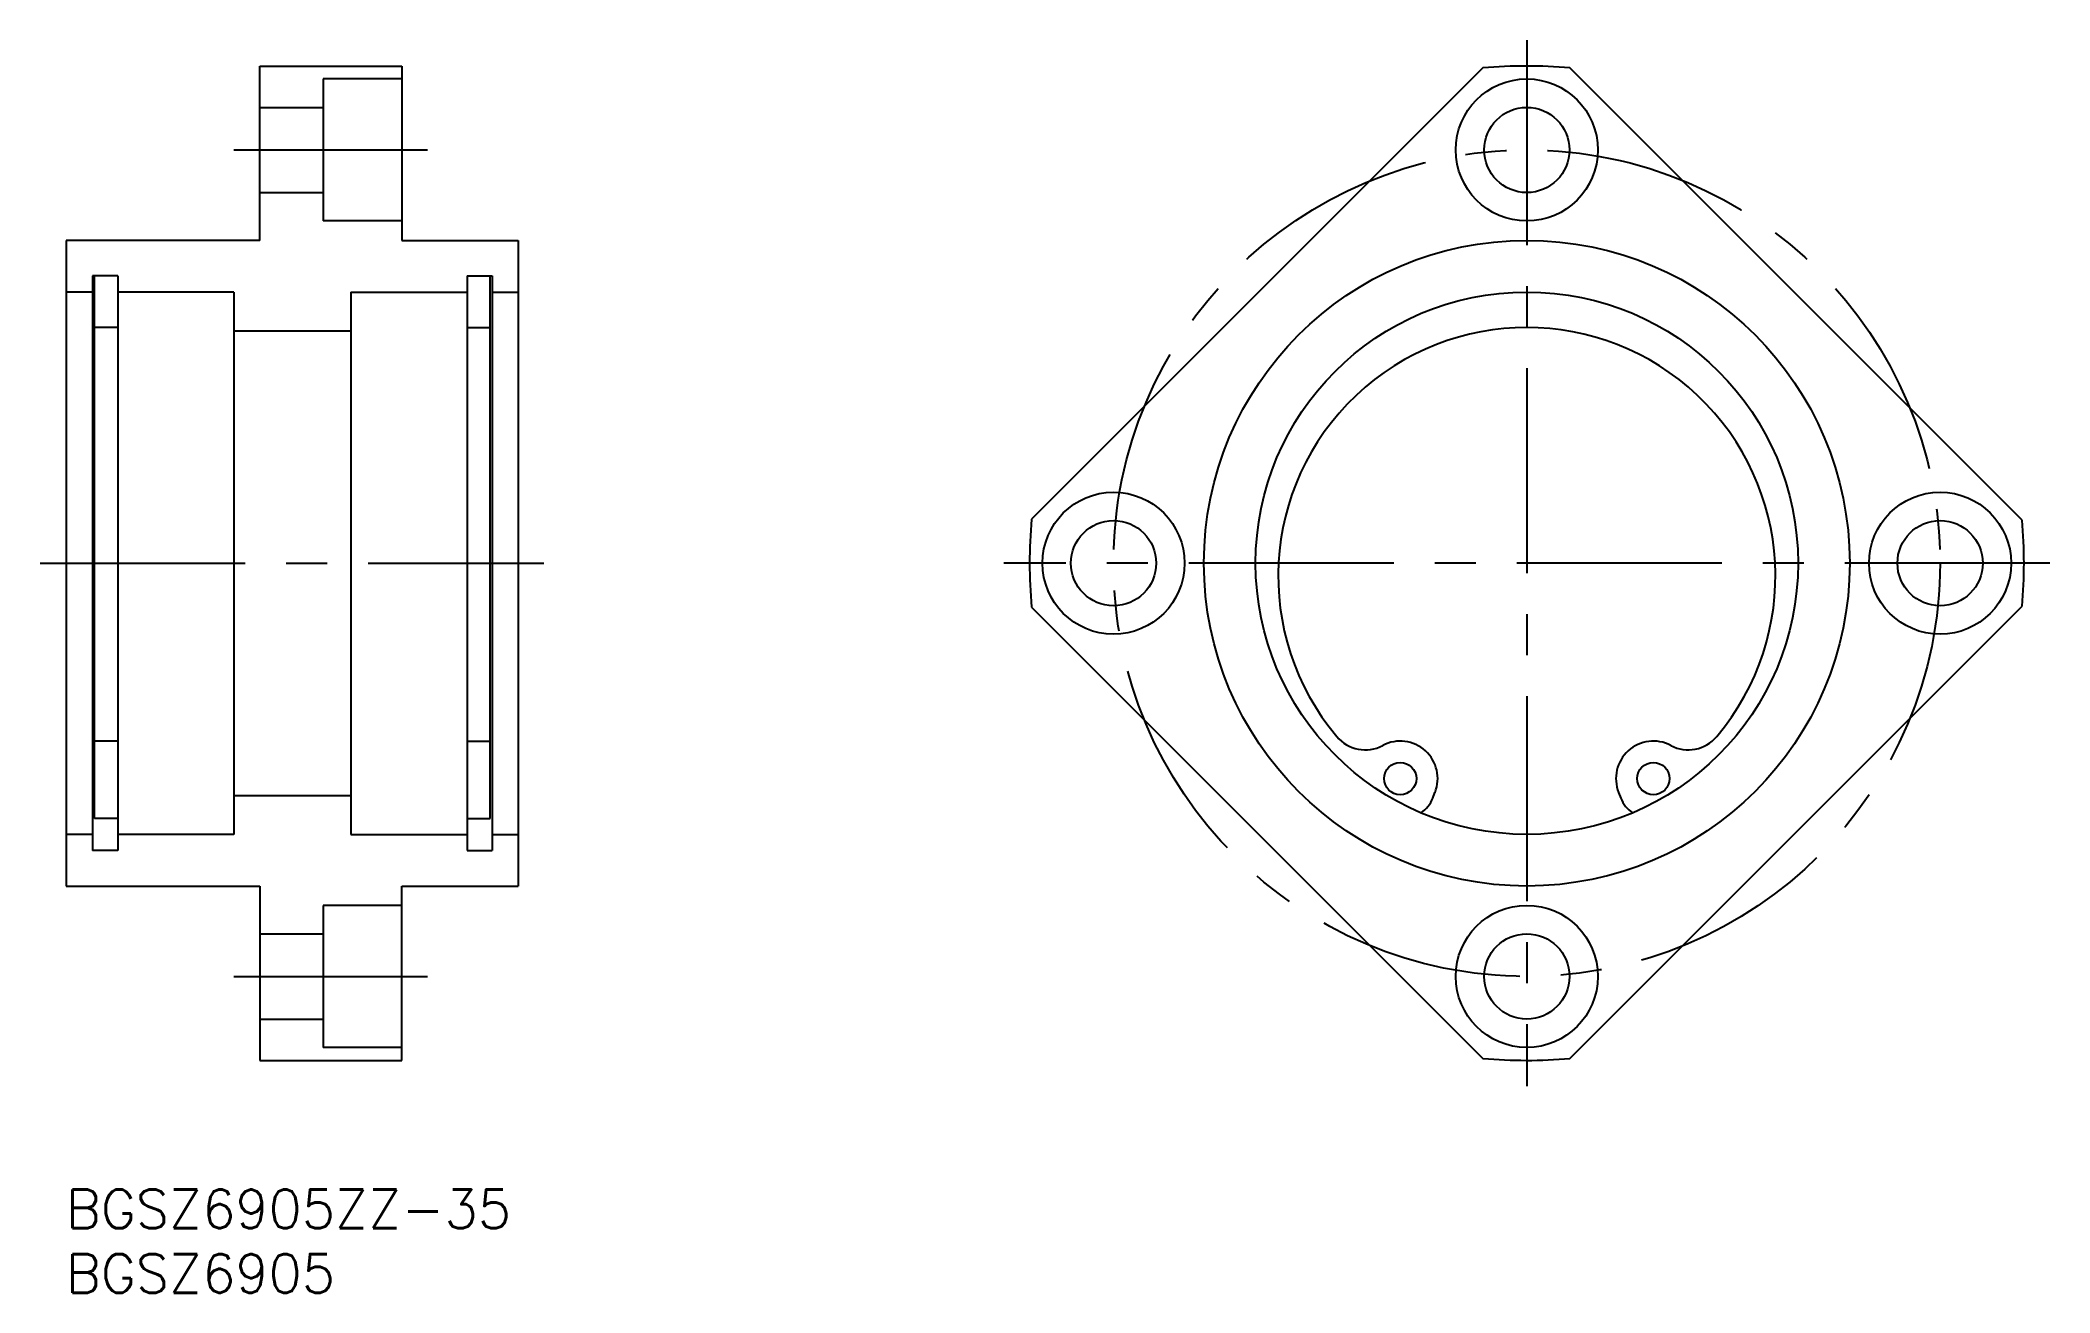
# Model space of a CAD drawing. Extents: x -2 to 154, y -8 to 89.
import ezdxf

# ---------------------------------------------------------------- set-up
doc = ezdxf.new("R2010")
doc.units = 0
doc.header["$LTSCALE"] = 0.5
doc.linetypes.add('CENTER', pattern=[50.8, 31.75, -6.35, 6.35, -6.35])
for name, color, linetype in [('MSM_CENTER', 1, 'CENTER'), ('MSM_CONTINUOUS', 7, 'CONTINUOUS'), ('MSM_PART_NUMBER', 7, 'CONTINUOUS')]:
    doc.layers.add(name, color=color, linetype=linetype)
doc.styles.get("Standard").update_dxf_attribs({"font": 'txt.shx', "height": 3, "bigfont": 'bigfont.shx'})

# ---------------------------------------------------------------- blocks, each defined once
blk = doc.blocks.new('*U6')
at = {"layer": 'MSM_PART_NUMBER'}
blk.add_text('BGSZ6905ZZ-35', height=3, dxfattribs=at).set_placement((0, -3))
blk = doc.blocks.new('*U7')
at = {"layer": 'MSM_PART_NUMBER'}
blk.add_text('BGSZ6905', height=3, dxfattribs=at).set_placement((0, -8))

msp = doc.modelspace()

# ---------------------------------------------------------------- linework, layer by layer
at = {"layer": 'MSM_CENTER'}
for p, q in [((113.11, 89), (113.11, 8)), ((13, 80.5), (28, 80.5)), ((-2, 48.5), (37, 48.5)), ((153.61, 48.5), (72.61, 48.5)), ((13, 16.5), (28, 16.5))]:
    msp.add_line(p, q, dxfattribs=at)
msp.add_circle((113.11, 48.5), 32, dxfattribs=at)
at = {"layer": 'MSM_CONTINUOUS'}
for p, q in [((15, 73.5), (15, 87)), ((15, 87), (26, 87)), ((19.9, 86), (19.9, 75)), ((26, 86), (19.9, 86)), ((26, 87), (26, 73.5)), ((109.71, 86.85), (74.76, 51.9)), ((151.46, 51.84), (116.44, 86.86)), ((15, 83.8), (19.9, 83.8)), ((15, 77.2), (19.9, 77.2)), ((26, 75), (19.9, 75)), ((0, 73.5), (0, 23.5)), ((15, 73.5), (0, 73.5)), ((26, 73.5), (35, 73.5)), ((35, 73.5), (35, 23.5)), ((4, 70.75), (2.05, 70.75)), ((2.05, 70.75, -0.88), (2.05, 26.25, -0.88)), ((2.2, 28.74, 0.38), (2.2, 70.75, 0.38)), ((4, 70.75), (4, 26.25)), ((4, 70.75, -0.88), (4, 26.25, -0.88)), ((31.05, 70.75), (31.05, 26.25)), ((31.05, 70.75, 0.88), (33, 70.75, 0.88)), ((32.85, 28.74, 1.25), (32.85, 70.75, 1.25)), ((33, 70.75), (33, 26.25)), ((2.05, 69.5), (0, 69.5)), ((13, 69.5), (4, 69.5)), ((13, 69.5), (13, 27.5)), ((22.05, 69.5), (31.05, 69.5)), ((22.05, 69.5), (22.05, 27.5)), ((33, 69.5, 0.88), (35, 69.5, 0.88)), ((4, 66.75), (2.2, 66.75)), ((13, 66.5), (22.05, 66.5)), ((31.05, 66.75, 0.88), (32.85, 66.75, 0.88)), ((116.44, 10.14), (151.46, 45.16)), ((74.76, 45.1), (109.71, 10.15)), ((4, 34.72), (2.2, 34.72)), ((31.05, 34.72, 0.88), (32.85, 34.72, 0.88)), ((13, 30.5), (22.05, 30.5)), ((105.83, 30.31), (106, 30.74)), ((120.21, 30.74), (120.38, 30.31)), ((4, 28.74), (2.2, 28.74)), ((31.05, 28.74, 0.88), (32.85, 28.74, 0.88)), ((2.05, 27.5), (0, 27.5)), ((13, 27.5), (4, 27.5)), ((22.05, 27.5), (31.05, 27.5)), ((33, 27.5, 0.88), (35, 27.5, 0.88)), ((4, 26.25), (2.05, 26.25)), ((31.05, 26.25, 0.88), (33, 26.25, 0.88)), ((0, 23.5), (15, 23.5)), ((15, 23.5), (15, 10)), ((26, 10), (26, 23.5)), ((26, 23.5), (35, 23.5)), ((19.9, 22), (19.9, 11)), ((26, 22), (19.9, 22)), ((15, 19.8), (19.9, 19.8)), ((15, 13.2), (19.9, 13.2)), ((26, 11), (19.9, 11)), ((15, 10), (26, 10))]:
    msp.add_line(p, q, dxfattribs=at)
for centre, radius in [((113.11, 80.5), 5.5), ((113.11, 80.5), 3.3), ((113.11, 48.5), 25), ((113.11, 48.5), 21), ((81.11, 48.5), 5.5), ((145.11, 48.5), 5.5), ((81.11, 48.5), 3.3), ((145.11, 48.5), 3.3), ((103.31, 31.82), 1.25), ((122.91, 31.82), 1.25), ((113.11, 16.5), 5.5), ((113.11, 16.5), 3.3)]:
    msp.add_circle(centre, radius, dxfattribs=at)
for centre, radius, start, end in [((113.11, 48.5), 38.5, 85.0293, 95.0631), ((113.11, 47.5), 19.25, 319.8252, 220.1748), ((113.11, 48.5), 38.5, 174.9369, 185.0631), ((113.11, 48.5), 38.5, 355.0293, 4.9707), ((100.61, 36.95), 2.9, 220.1748, 297.6623), ((103.31, 31.82), 2.9, 338.1911, 117.6623), ((122.91, 31.82), 2.9, 62.3377, 201.8089), ((125.6, 36.95), 2.9, 242.3377, 319.8252), ((103.51, 31.24), 2.5, 304.0128, 338.1911), ((122.71, 31.24), 2.5, 201.8089, 235.9872), ((113.11, 48.5), 38.5, 264.9369, 274.9707)]:
    msp.add_arc(centre, radius, start, end, dxfattribs=at)

# ---------------------------------------------------------------- block references
for name in ['*U6', '*U7']:
    msp.add_blockref(name, (0, 0), dxfattribs=at)

doc.saveas('drawing.dxf')
